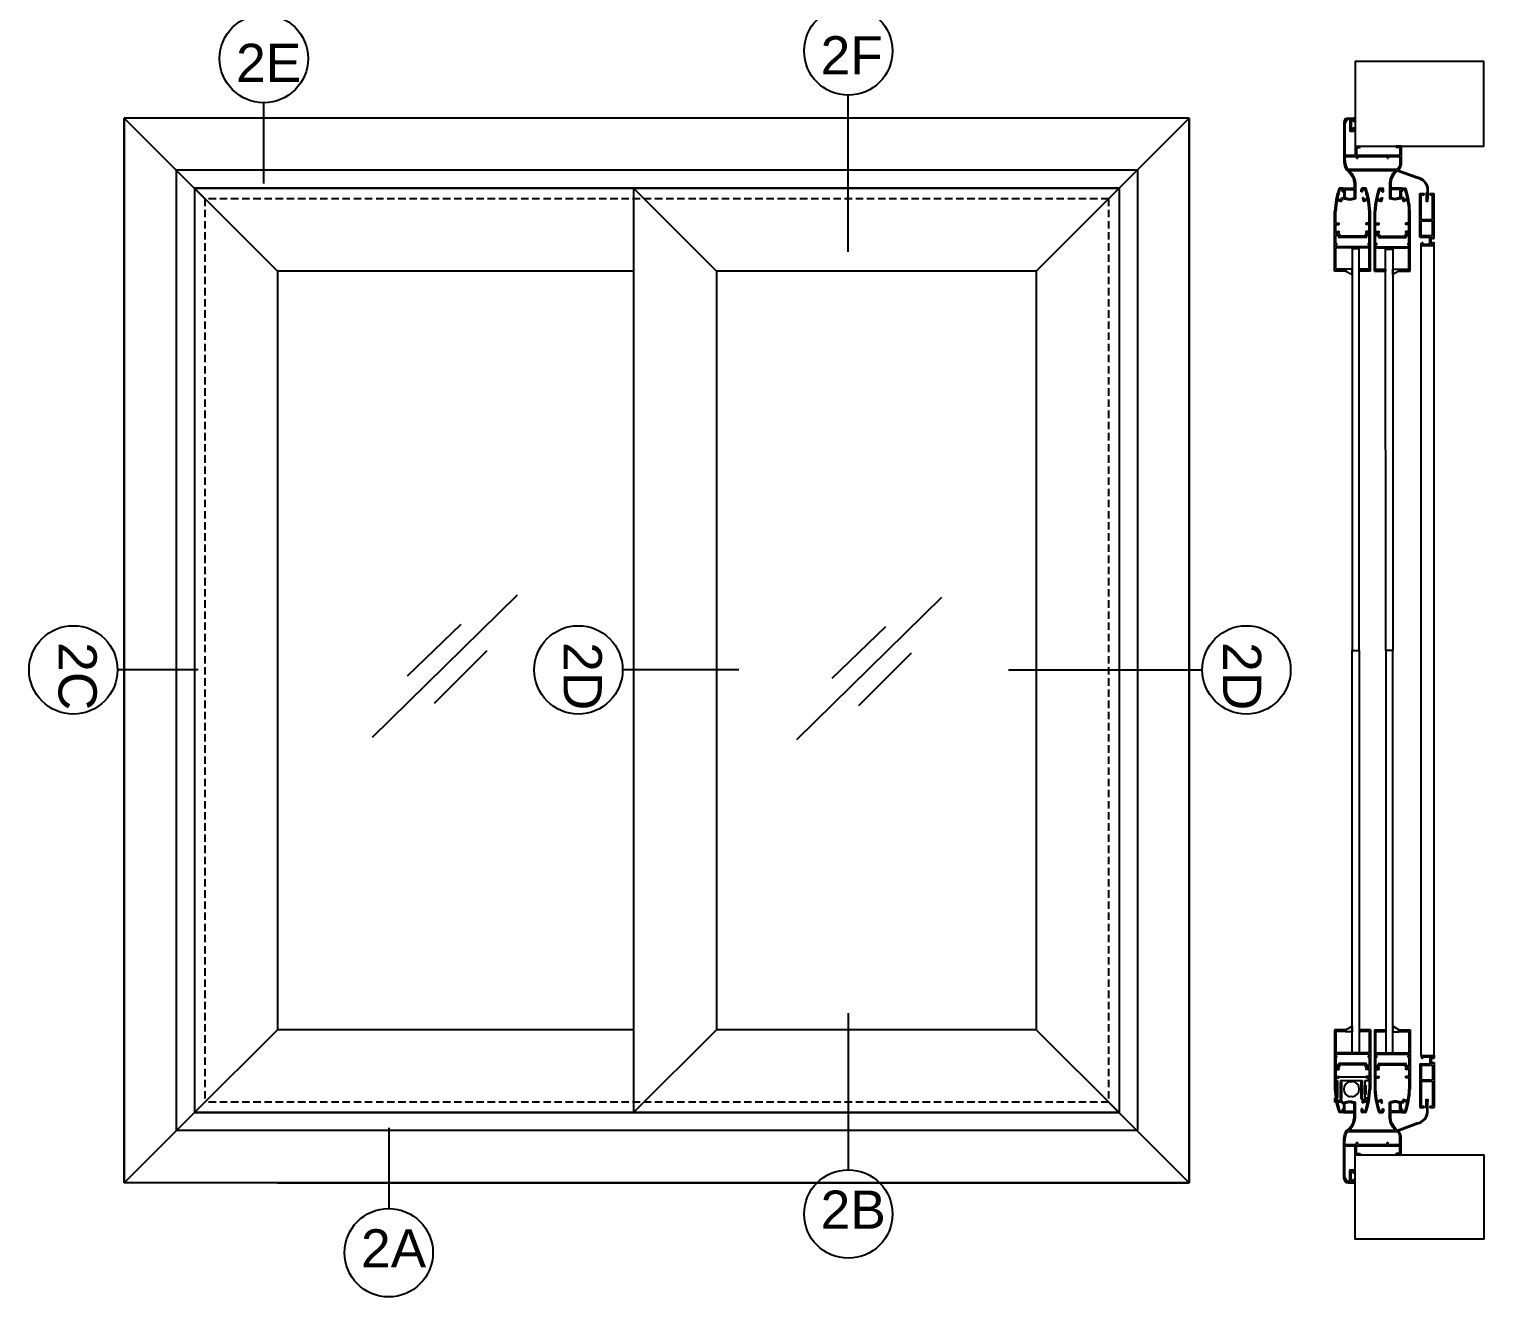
# Model space of a CAD drawing. Header units: millimetres. Extents: x -27371 to -844, y 11365 to 35579.
# Drawn here: x -5038 to -3796, y 16971 to 18053 of the extents above; entities that cross this region are included whole.
import ezdxf

# ---------------------------------------------------------------- set-up
doc = ezdxf.new("R2010")
doc.units = ezdxf.units.MM
doc.linetypes.add('HIDDEN2', pattern=[4.7625, 3.175, -1.5875])
doc.styles.add('Annotative', font='romans.shx')

# ---------------------------------------------------------------- blocks, each defined once
blk = doc.blocks.new('roller')
for p, q in [((-19.9, 19), (-19.9, 22.3)), ((-19.9, 22.3), (9.5, 22.3)), ((-19.9, 19), (-17.4, 19)), ((-17.4, 19), (-17.4, 3.3)), ((-15, 19), (4.2, 19)), ((-15, 19), (-15, 0)), ((4.2, 19), (4.2, 0)), ((6.7, 19), (9.5, 19)), ((6.7, 19), (6.7, 3.3)), ((9.5, 22.3), (9.5, 19)), ((-19.9, 0), (-19.9, 3.3)), ((-17.4, 3.3), (-19.9, 3.3)), ((-15, 0), (-19.9, 0)), ((9.5, 0), (4.2, 0)), ((9.5, 3.3), (6.7, 3.3)), ((9.5, 3.3), (9.5, 0))]:
    blk.add_line(p, q)
for points in [[(-17.4, 14.5), (-18.2, 14.5), (-18.2, 7), (-17.4, 7)], [(-14.9, 17.3), (-14, 17.3), (-14, 3.2), (-14.9, 3.2)], [(4, 17.3), (3.2, 17.3), (3.2, 3.2), (4, 3.2)], [(6.7, 14.5), (7.5, 14.5), (7.5, 7), (6.7, 7)]]:
    blk.add_lwpolyline(points, close=True)
for centre, radius, start, end in [((-5.2, 11.4), 6.85, 99.192, 260.808), ((-5.4, 19.2), 1.42, 229.7147, 312.8915), ((-5.2, 11.4), 6.85, 276.5858, 83.4142), ((-5.4, 3.5), 1.42, 47.1085, 130.2853)]:
    blk.add_arc(centre, radius, start, end)

msp = doc.modelspace()

# ---------------------------------------------------------------- linework, layer by layer
for p, q in [((-4837.74, 17921.48), (-4837.74, 17990.48)), ((-4338.73, 17863.27), (-4338.73, 17996.93)), ((-3905.88, 17953.41), (-3797.2, 17953.41)), ((-4896.94, 17917.46), (-4896.94, 17128.06)), ((-4107.54, 17917.46), (-4896.94, 17917.46)), ((-4896.89, 17917.41), (-4826.19, 17846.71)), ((-4522.07, 17917.46), (-4522.07, 17128.06)), ((-4451.31, 17846.71), (-4522.07, 17917.46)), ((-4107.6, 17917.41), (-4178.3, 17846.71)), ((-4107.54, 17917.46), (-4107.54, 17128.06)), ((-3916.72, 17917.46), (-3919.77, 17917.46)), ((-3917.77, 17916.41), (-3919.01, 17916.41)), ((-3916.82, 17914.31), (-3916.82, 17915.46)), ((-3916.82, 17914.31), (-3915.77, 17914.31)), ((-3915.77, 17914.31), (-3915.77, 17916.51)), ((-3900.73, 17914.31), (-3900.73, 17916.5)), ((-3899.68, 17914.31), (-3900.73, 17914.31)), ((-3896.73, 17917.46), (-3899.77, 17917.46)), ((-3899.68, 17914.31), (-3899.68, 17915.45)), ((-3897.48, 17916.41), (-3898.72, 17916.41)), ((-3885.8, 17917.46), (-3882.76, 17917.46)), ((-3885.05, 17916.41), (-3883.81, 17916.41)), ((-3882.85, 17914.31), (-3882.85, 17915.45)), ((-3882.85, 17914.31), (-3881.8, 17914.31)), ((-3881.8, 17914.31), (-3881.8, 17916.5)), ((-3866.77, 17914.31), (-3866.77, 17916.51)), ((-3865.72, 17914.31), (-3866.77, 17914.31)), ((-3865.81, 17917.46), (-3862.77, 17917.46)), ((-3865.72, 17914.31), (-3865.72, 17915.46)), ((-3864.76, 17916.41), (-3863.52, 17916.41)), ((-3920.28, 17907.03), (-3921.13, 17908.38)), ((-3919.87, 17907.94), (-3920.9, 17909.5)), ((-3920.28, 17907.03), (-3918.38, 17906.42)), ((-3919.87, 17907.94), (-3919.17, 17907.7)), ((-3917.68, 17909.41), (-3917.93, 17908.39)), ((-3917.68, 17909.41), (-3916.66, 17909.17)), ((-3916.66, 17909.17), (-3917.15, 17907.11)), ((-3898.81, 17909.41), (-3899.83, 17909.17)), ((-3899.83, 17909.17), (-3899.34, 17907.11)), ((-3898.81, 17909.41), (-3898.57, 17908.39)), ((-3896.21, 17907.03), (-3898.12, 17906.42)), ((-3896.62, 17907.94), (-3897.33, 17907.7)), ((-3896.62, 17907.94), (-3895.6, 17909.5)), ((-3896.21, 17907.03), (-3895.36, 17908.38)), ((-3886.32, 17907.03), (-3887.17, 17908.38)), ((-3885.91, 17907.94), (-3886.93, 17909.5)), ((-3886.32, 17907.03), (-3884.41, 17906.42)), ((-3885.91, 17907.94), (-3885.2, 17907.7)), ((-3883.72, 17909.41), (-3883.96, 17908.39)), ((-3883.72, 17909.41), (-3882.7, 17909.17)), ((-3882.7, 17909.17), (-3883.19, 17907.11)), ((-3864.85, 17909.41), (-3865.87, 17909.17)), ((-3865.87, 17909.17), (-3865.38, 17907.11)), ((-3864.85, 17909.41), (-3864.6, 17908.39)), ((-3862.25, 17907.03), (-3864.15, 17906.42)), ((-3862.66, 17907.94), (-3863.36, 17907.7)), ((-3862.66, 17907.94), (-3861.63, 17909.5)), ((-3862.25, 17907.03), (-3861.4, 17908.38)), ((-3923.5, 17846.71), (-3923.5, 17897.55)), ((-3922.45, 17887.61), (-3922.45, 17897.53)), ((-3922.45, 17887.61), (-3919.79, 17887.61)), ((-3922.45, 17880.61), (-3922.45, 17886.56)), ((-3922.45, 17886.56), (-3919.8, 17886.56)), ((-3894.05, 17887.61), (-3896.71, 17887.61)), ((-3894.05, 17886.56), (-3896.7, 17886.56)), ((-3894.05, 17887.61), (-3894.05, 17897.53)), ((-3894.05, 17880.61), (-3894.05, 17886.56)), ((-3893, 17846.71), (-3893, 17897.55)), ((-3889.53, 17846.71), (-3889.53, 17897.55)), ((-3888.48, 17887.61), (-3888.48, 17897.53)), ((-3888.48, 17887.61), (-3885.82, 17887.61)), ((-3888.48, 17880.61), (-3888.48, 17886.56)), ((-3888.48, 17886.56), (-3885.83, 17886.56)), ((-3860.08, 17887.61), (-3862.74, 17887.61)), ((-3860.08, 17886.56), (-3862.74, 17886.56)), ((-3860.08, 17887.61), (-3860.08, 17897.53)), ((-3860.08, 17880.61), (-3860.08, 17886.56)), ((-3859.03, 17846.71), (-3859.03, 17897.55)), ((-3922.45, 17880.61), (-3919.79, 17880.61)), ((-3922.45, 17878.56), (-3922.45, 17879.56)), ((-3922.45, 17879.56), (-3919.8, 17879.56)), ((-3919.4, 17878.56), (-3922.45, 17878.56)), ((-3922.45, 17870.18), (-3922.45, 17877.51)), ((-3920.45, 17877.51), (-3922.45, 17877.51)), ((-3920.45, 17877.51), (-3920.45, 17876.47)), ((-3897.01, 17875.51), (-3919.49, 17875.51)), ((-3919.4, 17878.56), (-3919.4, 17877.52)), ((-3898.06, 17876.56), (-3918.44, 17876.56)), ((-3894.05, 17878.56), (-3897.1, 17878.56)), ((-3897.1, 17878.56), (-3897.1, 17877.52)), ((-3894.05, 17880.61), (-3896.71, 17880.61)), ((-3894.05, 17879.56), (-3896.7, 17879.56)), ((-3894.05, 17877.51), (-3896.05, 17877.51)), ((-3894.05, 17877.51), (-3896.05, 17877.51)), ((-3896.05, 17877.51), (-3896.05, 17876.47)), ((-3894.05, 17878.56), (-3894.05, 17879.56)), ((-3894.05, 17870.18), (-3894.05, 17877.51)), ((-3888.48, 17880.61), (-3885.82, 17880.61)), ((-3888.48, 17878.56), (-3888.48, 17879.56)), ((-3888.48, 17879.56), (-3885.83, 17879.56)), ((-3888.48, 17878.56), (-3885.43, 17878.56)), ((-3888.48, 17870.18), (-3888.48, 17877.51)), ((-3888.48, 17877.51), (-3886.48, 17877.51)), ((-3888.48, 17877.51), (-3886.48, 17877.51)), ((-3886.48, 17877.51), (-3886.48, 17876.47)), ((-3885.52, 17875.51), (-3863.04, 17875.51)), ((-3885.43, 17878.56), (-3885.43, 17877.52)), ((-3884.47, 17876.56), (-3864.09, 17876.56)), ((-3863.13, 17878.56), (-3860.08, 17878.56)), ((-3863.13, 17878.56), (-3863.13, 17877.52)), ((-3860.08, 17880.61), (-3862.74, 17880.61)), ((-3860.08, 17879.56), (-3862.74, 17879.56)), ((-3862.08, 17877.51), (-3860.08, 17877.51)), ((-3862.08, 17877.51), (-3862.08, 17876.47)), ((-3860.08, 17878.56), (-3860.08, 17879.56)), ((-3860.08, 17870.18), (-3860.08, 17877.51)), ((-3922.45, 17870.18), (-3921.79, 17870.18)), ((-3922.45, 17867.51), (-3922.45, 17869.13)), ((-3922.45, 17869.13), (-3921.8, 17869.13)), ((-3894.05, 17867.51), (-3922.45, 17867.51)), ((-3922.45, 17848.26), (-3922.45, 17866.46)), ((-3894.05, 17866.46), (-3922.45, 17866.46)), ((-3894.05, 17870.18), (-3894.71, 17870.18)), ((-3894.05, 17869.13), (-3894.7, 17869.13)), ((-3894.05, 17867.51), (-3894.05, 17869.13)), ((-3894.05, 17848.26), (-3894.05, 17866.46)), ((-3888.48, 17870.18), (-3887.82, 17870.18)), ((-3888.48, 17867.51), (-3888.48, 17869.13)), ((-3888.48, 17869.13), (-3887.83, 17869.13)), ((-3888.48, 17867.51), (-3860.08, 17867.51)), ((-3888.48, 17848.26), (-3888.48, 17866.46)), ((-3888.48, 17866.46), (-3860.08, 17866.46)), ((-3860.08, 17870.18), (-3860.74, 17870.18)), ((-3860.08, 17869.13), (-3860.74, 17869.13)), ((-3860.08, 17867.51), (-3860.08, 17869.13)), ((-3860.08, 17848.26), (-3860.08, 17866.46)), ((-4826.19, 17846.71), (-4826.19, 17198.82)), ((-4522.07, 17846.71), (-4826.19, 17846.71)), ((-4451.31, 17846.71), (-4451.31, 17198.82)), ((-4178.3, 17846.71), (-4451.31, 17846.71)), ((-4178.3, 17846.71), (-4178.3, 17198.82)), ((-3913.9, 17846.71), (-3923.5, 17846.71)), ((-3913.9, 17848.26), (-3922.45, 17848.26)), ((-3913.9, 17846.71), (-3913.9, 17848.26)), ((-3902.6, 17846.71), (-3902.6, 17848.26)), ((-3894.05, 17848.26), (-3902.6, 17848.26)), ((-3893, 17846.71), (-3902.6, 17846.71)), ((-3889.53, 17846.71), (-3879.93, 17846.71)), ((-3888.48, 17848.26), (-3879.93, 17848.26)), ((-3879.93, 17846.71), (-3879.93, 17848.26)), ((-3868.63, 17846.71), (-3868.63, 17848.26)), ((-3868.63, 17848.26), (-3860.08, 17848.26)), ((-3868.63, 17846.71), (-3859.03, 17846.71)), ((-4621.54, 17569.86), (-4745.39, 17448.36)), ((-4259.1, 17567.94), (-4382.95, 17446.45)), ((-4714.95, 17501.1), (-4669.16, 17545.18)), ((-4352.51, 17499.18), (-4306.72, 17543.27)), ((-4692.09, 17477.79), (-4647.13, 17522.72)), ((-4329.64, 17475.87), (-4284.68, 17520.81)), ((-4893.7, 17506.17), (-4962.7, 17506.17)), ((-4432.26, 17506.17), (-4531.44, 17506.17)), ((-4202.06, 17506.17), (-4036.51, 17506.17)), ((-4338.73, 17212.87), (-4338.73, 17079.22)), ((-4896.94, 17128.06), (-4826.19, 17198.82)), ((-4522.07, 17198.82), (-4826.19, 17198.82)), ((-4451.31, 17198.82), (-4522.07, 17128.12)), ((-4178.3, 17198.82), (-4451.31, 17198.82)), ((-4178.3, 17198.82), (-4107.6, 17128.12)), ((-3923.5, 17198.82), (-3923.5, 17147.97)), ((-3913.9, 17198.82), (-3923.5, 17198.82)), ((-3922.45, 17197.27), (-3922.45, 17179.06)), ((-3913.9, 17197.27), (-3922.45, 17197.27)), ((-3913.9, 17198.82), (-3913.9, 17197.27)), ((-3902.6, 17198.82), (-3902.6, 17197.27)), ((-3893, 17198.82), (-3902.6, 17198.82)), ((-3894.05, 17197.27), (-3902.6, 17197.27)), ((-3894.05, 17197.27), (-3894.05, 17179.06)), ((-3893, 17198.82), (-3893, 17147.97)), ((-3889.53, 17198.82), (-3889.53, 17147.97)), ((-3889.53, 17198.82), (-3879.93, 17198.82)), ((-3888.48, 17197.27), (-3888.48, 17179.06)), ((-3888.48, 17197.27), (-3879.93, 17197.27)), ((-3879.93, 17198.82), (-3879.93, 17197.27)), ((-3868.63, 17198.82), (-3868.63, 17197.27)), ((-3868.63, 17198.82), (-3859.03, 17198.82)), ((-3868.63, 17197.27), (-3860.08, 17197.27)), ((-3860.08, 17197.27), (-3860.08, 17179.06)), ((-3859.03, 17198.82), (-3859.03, 17147.97)), ((-3894.05, 17179.06), (-3922.45, 17179.06)), ((-3888.48, 17179.06), (-3860.08, 17179.06)), ((-3922.45, 17178.01), (-3922.45, 17176.4)), ((-3894.05, 17178.01), (-3922.45, 17178.01)), ((-3922.45, 17176.4), (-3921.8, 17176.4)), ((-3922.45, 17175.35), (-3922.45, 17168.01)), ((-3922.45, 17175.35), (-3921.79, 17175.35)), ((-3920.45, 17168.01), (-3922.45, 17168.01)), ((-3922.45, 17166.96), (-3922.45, 17165.96)), ((-3919.4, 17166.96), (-3922.45, 17166.96)), ((-3922.45, 17165.96), (-3919.8, 17165.96)), ((-3920.45, 17168.01), (-3920.45, 17169.05)), ((-3897.01, 17170.01), (-3919.49, 17170.01)), ((-3919.4, 17166.96), (-3919.4, 17168)), ((-3898.06, 17168.96), (-3918.44, 17168.96)), ((-3897.1, 17166.96), (-3897.1, 17168)), ((-3894.05, 17166.96), (-3897.1, 17166.96)), ((-3894.05, 17165.96), (-3896.7, 17165.96)), ((-3896.05, 17168.01), (-3896.05, 17169.05)), ((-3894.05, 17168.01), (-3896.05, 17168.01)), ((-3894.05, 17168.01), (-3896.05, 17168.01)), ((-3894.05, 17175.35), (-3894.71, 17175.35)), ((-3894.05, 17176.4), (-3894.7, 17176.4)), ((-3894.05, 17178.01), (-3894.05, 17176.4)), ((-3894.05, 17175.35), (-3894.05, 17168.01)), ((-3894.05, 17166.96), (-3894.05, 17165.96)), ((-3888.48, 17178.01), (-3888.48, 17176.4)), ((-3888.48, 17178.01), (-3860.08, 17178.01)), ((-3888.48, 17176.4), (-3887.83, 17176.4)), ((-3888.48, 17175.35), (-3888.48, 17168.01)), ((-3888.48, 17175.35), (-3887.82, 17175.35)), ((-3888.48, 17168.01), (-3886.48, 17168.01)), ((-3888.48, 17168.01), (-3886.48, 17168.01)), ((-3888.48, 17166.96), (-3888.48, 17165.96)), ((-3888.48, 17166.96), (-3885.43, 17166.96)), ((-3888.48, 17165.96), (-3885.83, 17165.96)), ((-3886.48, 17168.01), (-3886.48, 17169.05)), ((-3885.52, 17170.01), (-3863.04, 17170.01)), ((-3885.43, 17166.96), (-3885.43, 17168)), ((-3884.47, 17168.96), (-3864.09, 17168.96)), ((-3863.13, 17166.96), (-3863.13, 17168)), ((-3863.13, 17166.96), (-3860.08, 17166.96)), ((-3860.08, 17165.96), (-3862.74, 17165.96)), ((-3862.08, 17168.01), (-3862.08, 17169.05)), ((-3862.08, 17168.01), (-3860.08, 17168.01)), ((-3860.08, 17176.4), (-3860.74, 17176.4)), ((-3860.08, 17175.35), (-3860.74, 17175.35)), ((-3860.08, 17178.01), (-3860.08, 17176.4)), ((-3860.08, 17175.35), (-3860.08, 17168.01)), ((-3860.08, 17166.96), (-3860.08, 17165.96)), ((-3922.45, 17164.91), (-3922.45, 17158.96)), ((-3922.45, 17164.91), (-3919.79, 17164.91)), ((-3922.45, 17158.96), (-3919.8, 17158.96)), ((-3922.45, 17157.91), (-3922.45, 17148)), ((-3922.45, 17157.91), (-3919.79, 17157.91)), ((-3894.05, 17164.91), (-3896.71, 17164.91)), ((-3894.05, 17157.91), (-3896.71, 17157.91)), ((-3894.05, 17158.96), (-3896.7, 17158.96)), ((-3894.05, 17164.91), (-3894.05, 17158.96)), ((-3894.05, 17157.91), (-3894.05, 17148)), ((-3888.48, 17164.91), (-3888.48, 17158.96)), ((-3888.48, 17164.91), (-3885.82, 17164.91)), ((-3888.48, 17158.96), (-3885.83, 17158.96)), ((-3888.48, 17157.91), (-3888.48, 17148)), ((-3888.48, 17157.91), (-3885.82, 17157.91)), ((-3860.08, 17164.91), (-3862.74, 17164.91)), ((-3860.08, 17158.96), (-3862.74, 17158.96)), ((-3860.08, 17157.91), (-3862.74, 17157.91)), ((-3860.08, 17164.91), (-3860.08, 17158.96)), ((-3860.08, 17157.91), (-3860.08, 17148)), ((-3920.28, 17138.5), (-3921.13, 17137.14)), ((-3919.87, 17137.59), (-3920.9, 17136.03)), ((-3920.28, 17138.5), (-3918.38, 17139.11)), ((-3919.87, 17137.59), (-3919.17, 17137.82)), ((-3917.77, 17129.11), (-3919.01, 17129.11)), ((-3917.68, 17136.12), (-3917.93, 17137.14)), ((-3917.68, 17136.12), (-3916.66, 17136.36)), ((-3916.66, 17136.36), (-3917.15, 17138.42)), ((-3916.82, 17131.21), (-3916.82, 17130.07)), ((-3916.82, 17131.21), (-3915.77, 17131.21)), ((-3915.77, 17131.21), (-3915.77, 17129.02)), ((-3900.73, 17131.22), (-3900.73, 17129.03)), ((-3899.68, 17131.22), (-3900.73, 17131.22)), ((-3899.83, 17136.36), (-3899.34, 17138.42)), ((-3898.81, 17136.12), (-3899.83, 17136.36)), ((-3899.68, 17131.22), (-3899.68, 17130.08)), ((-3898.81, 17136.12), (-3898.57, 17137.14)), ((-3897.48, 17129.12), (-3898.72, 17129.12)), ((-3896.21, 17138.5), (-3898.12, 17139.11)), ((-3896.62, 17137.59), (-3897.33, 17137.82)), ((-3896.62, 17137.59), (-3895.6, 17136.03)), ((-3896.21, 17138.5), (-3895.36, 17137.14)), ((-3886.32, 17138.5), (-3887.17, 17137.14)), ((-3885.91, 17137.59), (-3886.93, 17136.03)), ((-3886.32, 17138.5), (-3884.41, 17139.11)), ((-3885.91, 17137.59), (-3885.2, 17137.82)), ((-3885.05, 17129.12), (-3883.81, 17129.12)), ((-3883.72, 17136.12), (-3883.96, 17137.14)), ((-3883.72, 17136.12), (-3882.7, 17136.36)), ((-3882.7, 17136.36), (-3883.19, 17138.42)), ((-3882.85, 17131.22), (-3882.85, 17130.08)), ((-3882.85, 17131.22), (-3881.8, 17131.22)), ((-3881.8, 17131.22), (-3881.8, 17129.03)), ((-3866.77, 17131.21), (-3866.77, 17129.02)), ((-3865.72, 17131.21), (-3866.77, 17131.21)), ((-3865.87, 17136.36), (-3865.38, 17138.42)), ((-3864.85, 17136.12), (-3865.87, 17136.36)), ((-3865.72, 17131.21), (-3865.72, 17130.07)), ((-3864.85, 17136.12), (-3864.6, 17137.14)), ((-3864.76, 17129.11), (-3863.52, 17129.11)), ((-3862.25, 17138.5), (-3864.15, 17139.11)), ((-3862.66, 17137.59), (-3863.36, 17137.82)), ((-3862.66, 17137.59), (-3861.63, 17136.03)), ((-3862.25, 17138.5), (-3861.4, 17137.14)), ((-4107.54, 17128.06), (-4896.94, 17128.06)), ((-3916.72, 17128.06), (-3919.77, 17128.06)), ((-3896.73, 17128.07), (-3899.77, 17128.07)), ((-3885.8, 17128.07), (-3882.76, 17128.07)), ((-3865.81, 17128.06), (-3862.77, 17128.06)), ((-4731.11, 17115.15), (-4731.11, 17046.14)), ((-3905.88, 17092.12), (-3797.2, 17092.12))]:
    msp.add_line(p, q)
at = {"color": 5}
for p, q in [((-4047.6, 17977.41), (-4956.89, 17977.41)), ((-4956.89, 17068.15), (-4956.89, 17977.41)), ((-4956.89, 17977.41), (-4956.89, 17068.12)), ((-4047.6, 17977.41), (-4956.89, 17977.41)), ((-4887.99, 17908.51), (-4956.89, 17977.41)), ((-4116.5, 17908.51), (-4047.6, 17977.41)), ((-4047.6, 17068.15), (-4047.6, 17977.41)), ((-4047.6, 17977.41), (-4047.6, 17068.12)), ((-3915.77, 17973.63), (-3915.77, 17942.93)), ((-3911.99, 17977.41), (-3907.48, 17977.41)), ((-3910.89, 17976.31), (-3910.67, 17976.31)), ((-3910.67, 17976.31), (-3910.67, 17967.12)), ((-3909.32, 17976.31), (-3908.83, 17976.31)), ((-3909.32, 17976.31), (-3909.32, 17967.66)), ((-3908.02, 17975.5), (-3908.02, 17974.71)), ((-3908.02, 17974.71), (-3906.67, 17974.71)), ((-3906.67, 17976.6), (-3906.67, 17974.71)), ((-3914.67, 17972.53), (-3914.67, 17945.71)), ((-3909.86, 17966.31), (-3907.48, 17966.31)), ((-3909.32, 17967.66), (-3908.02, 17967.66)), ((-3909.32, 17967.66), (-3908.02, 17967.66)), ((-3908.02, 17967.66), (-3908.02, 17969.01)), ((-3908.02, 17969.01), (-3906.67, 17969.01)), ((-3906.67, 17967.12), (-3906.67, 17969.01)), ((-3905.88, 17953.41), (-3901.79, 17953.41)), ((-3905.88, 17953.41), (-3905.88, 17945.71)), ((-3904.78, 17952.31), (-3901.79, 17952.31)), ((-3904.78, 17952.31), (-3904.78, 17945.71)), ((-3901.79, 17952.31), (-3901.79, 17953.41)), ((-3866.77, 17953.41), (-3870.86, 17953.41)), ((-3870.86, 17953.41), (-3870.86, 17952.31)), ((-3867.87, 17952.31), (-3870.86, 17952.31)), ((-3867.87, 17952.31), (-3867.87, 17945.71)), ((-3866.77, 17953.41), (-3866.77, 17937.51)), ((-3914.67, 17945.71), (-3905.88, 17945.71)), ((-3914.67, 17944.61), (-3904.87, 17944.61)), ((-3914.67, 17944.61), (-3914.67, 17942.54)), ((-3904.87, 17944.61), (-3904.87, 17943.11)), ((-3904.87, 17943.11), (-3903.77, 17943.11)), ((-3904.78, 17945.71), (-3867.87, 17945.71)), ((-3903.77, 17944.61), (-3878.77, 17944.61)), ((-3903.77, 17944.61), (-3903.77, 17943.11)), ((-3878.77, 17944.61), (-3878.77, 17943.11)), ((-3878.77, 17943.11), (-3877.67, 17943.11)), ((-3877.67, 17944.61), (-3867.87, 17944.61)), ((-3877.67, 17944.61), (-3877.67, 17943.11)), ((-3867.87, 17944.61), (-3867.87, 17937.63)), ((-4912.53, 17933.05), (-4912.53, 17113.02)), ((-4912.53, 17933.05), (-4091.96, 17933.05)), ((-4091.96, 17933.05), (-4091.96, 17113.02)), ((-3912.49, 17933.61), (-3870.04, 17933.61)), ((-3911.11, 17932.51), (-3871.42, 17932.51)), ((-4896.89, 17917.41), (-4896.89, 17128.12)), ((-4896.89, 17917.41), (-4107.6, 17917.41)), ((-4107.6, 17917.41), (-4107.6, 17128.12)), ((-3915.77, 17917.41), (-3906.87, 17917.41)), ((-3915.77, 17917.41), (-3915.77, 17908.51)), ((-3914.67, 17916.31), (-3906.87, 17916.31)), ((-3914.67, 17916.31), (-3914.67, 17909.4)), ((-3906.87, 17920.26), (-3906.87, 17917.41)), ((-3906.87, 17916.31), (-3906.87, 17909.39)), ((-3905.77, 17920.25), (-3905.77, 17908.51)), ((-3876.77, 17920.25), (-3876.77, 17908.51)), ((-3876.77, 17920.25), (-3876.77, 17908.51)), ((-3875.67, 17920.26), (-3875.67, 17917.41)), ((-3875.67, 17920.26), (-3875.67, 17917.41)), ((-3866.77, 17917.41), (-3875.67, 17917.41)), ((-3866.77, 17917.41), (-3875.67, 17917.41)), ((-3867.87, 17916.31), (-3875.67, 17916.31)), ((-3875.67, 17916.31), (-3875.67, 17909.39)), ((-3867.87, 17916.31), (-3875.67, 17916.31)), ((-3875.67, 17916.31), (-3875.67, 17909.39)), ((-3867.87, 17916.31), (-3867.87, 17909.4)), ((-3867.87, 17916.31), (-3867.87, 17909.4)), ((-3866.77, 17917.41), (-3866.77, 17908.51)), ((-3866.77, 17917.41), (-3866.77, 17908.51)), ((-3915.77, 17908.51), (-3910.6, 17907.41)), ((-3914.67, 17909.4), (-3910.61, 17908.54)), ((-3910.61, 17908.54), (-3906.87, 17909.39)), ((-3910.6, 17907.41), (-3905.77, 17908.51)), ((-3871.93, 17907.41), (-3876.77, 17908.51)), ((-3871.93, 17907.41), (-3876.77, 17908.51)), ((-3871.92, 17908.54), (-3875.67, 17909.39)), ((-3871.92, 17908.54), (-3875.67, 17909.39)), ((-3866.77, 17908.51), (-3871.93, 17907.41)), ((-3866.77, 17908.51), (-3871.93, 17907.41)), ((-3867.87, 17909.4), (-3871.92, 17908.54)), ((-3867.87, 17909.4), (-3871.92, 17908.54)), ((-4887.99, 17137.02), (-4956.89, 17068.15)), ((-4116.5, 17137.02), (-4047.6, 17068.12)), ((-3915.77, 17137.02), (-3910.6, 17138.12)), ((-3915.77, 17128.12), (-3915.77, 17137.02)), ((-3914.67, 17136.13), (-3910.61, 17136.99)), ((-3914.67, 17129.22), (-3914.67, 17136.13)), ((-3914.67, 17129.22), (-3906.87, 17129.22)), ((-3910.61, 17136.99), (-3906.87, 17136.14)), ((-3910.6, 17138.12), (-3905.77, 17137.02)), ((-3906.87, 17129.22), (-3906.87, 17136.14)), ((-3905.77, 17125.27), (-3905.77, 17137.02)), ((-3871.93, 17138.12), (-3876.77, 17137.02)), ((-3871.93, 17138.12), (-3876.77, 17137.02)), ((-3876.77, 17125.27), (-3876.77, 17137.02)), ((-3876.77, 17125.27), (-3876.77, 17137.02)), ((-3871.92, 17136.99), (-3875.67, 17136.14)), ((-3871.92, 17136.99), (-3875.67, 17136.14)), ((-3875.67, 17129.22), (-3875.67, 17136.14)), ((-3875.67, 17129.22), (-3875.67, 17136.14)), ((-3867.87, 17129.22), (-3875.67, 17129.22)), ((-3867.87, 17129.22), (-3875.67, 17129.22)), ((-3866.77, 17137.02), (-3871.93, 17138.12)), ((-3866.77, 17137.02), (-3871.93, 17138.12)), ((-3867.87, 17136.13), (-3871.92, 17136.99)), ((-3867.87, 17136.13), (-3871.92, 17136.99)), ((-3867.87, 17129.22), (-3867.87, 17136.13)), ((-3867.87, 17129.22), (-3867.87, 17136.13)), ((-3866.77, 17128.12), (-3866.77, 17137.02)), ((-3866.77, 17128.12), (-3866.77, 17137.02)), ((-4896.89, 17128.12), (-4107.6, 17128.12)), ((-3915.77, 17128.12), (-3906.87, 17128.12)), ((-3906.87, 17125.26), (-3906.87, 17128.12)), ((-3866.77, 17128.12), (-3875.67, 17128.12)), ((-3875.67, 17125.26), (-3875.67, 17128.12)), ((-3866.77, 17128.12), (-3875.67, 17128.12)), ((-3875.67, 17125.26), (-3875.67, 17128.12)), ((-4912.53, 17113.02), (-4091.96, 17113.02)), ((-3912.49, 17111.92), (-3870.04, 17111.92)), ((-3911.11, 17113.02), (-3871.42, 17113.02)), ((-3867.87, 17100.92), (-3867.87, 17107.89)), ((-3866.77, 17092.12), (-3866.77, 17108.01)), ((-3915.77, 17071.89), (-3915.77, 17102.6)), ((-3914.67, 17100.92), (-3914.67, 17102.99)), ((-3914.67, 17100.92), (-3904.87, 17100.92)), ((-3914.67, 17099.82), (-3905.88, 17099.82)), ((-3914.67, 17072.99), (-3914.67, 17099.82)), ((-3905.88, 17092.12), (-3905.88, 17099.82)), ((-3905.88, 17092.12), (-3901.79, 17092.12)), ((-3904.87, 17102.42), (-3903.77, 17102.42)), ((-3904.87, 17100.92), (-3904.87, 17102.42)), ((-3904.78, 17099.82), (-3867.87, 17099.82)), ((-3904.78, 17093.22), (-3904.78, 17099.82)), ((-3904.78, 17093.22), (-3901.79, 17093.22)), ((-3903.77, 17100.92), (-3903.77, 17102.42)), ((-3903.77, 17100.92), (-3878.77, 17100.92)), ((-3901.79, 17093.22), (-3901.79, 17092.12)), ((-3878.77, 17102.42), (-3877.67, 17102.42)), ((-3878.77, 17100.92), (-3878.77, 17102.42)), ((-3877.67, 17100.92), (-3877.67, 17102.42)), ((-3877.67, 17100.92), (-3867.87, 17100.92)), ((-3867.87, 17093.22), (-3870.86, 17093.22)), ((-3870.86, 17092.12), (-3870.86, 17093.22)), ((-3866.77, 17092.12), (-3870.86, 17092.12)), ((-3867.87, 17093.22), (-3867.87, 17099.82)), ((-3909.86, 17079.22), (-3907.48, 17079.22)), ((-4178.28, 17068.15), (-4956.89, 17068.15)), ((-4047.6, 17068.12), (-4956.89, 17068.12)), ((-4887.99, 17068.15), (-4887.99, 17068.12)), ((-4826.21, 17068.15), (-4047.6, 17068.15)), ((-4116.5, 17068.15), (-4116.5, 17068.12)), ((-3911.99, 17068.12), (-3907.48, 17068.12)), ((-3910.89, 17069.22), (-3910.67, 17069.22)), ((-3910.67, 17069.22), (-3910.67, 17078.41)), ((-3909.32, 17069.22), (-3909.32, 17077.87)), ((-3909.32, 17077.87), (-3908.02, 17077.87)), ((-3909.32, 17077.87), (-3908.02, 17077.87)), ((-3909.32, 17069.22), (-3908.83, 17069.22)), ((-3908.02, 17077.87), (-3908.02, 17076.52)), ((-3908.02, 17076.52), (-3906.67, 17076.52)), ((-3908.02, 17070.03), (-3908.02, 17070.82)), ((-3908.02, 17070.82), (-3906.67, 17070.82)), ((-3906.67, 17078.41), (-3906.67, 17076.52)), ((-3906.67, 17068.93), (-3906.67, 17070.82))]:
    msp.add_line(p, q, dxfattribs=at)
at = {"color": 2}
for p, q in [((-3850.73, 17913.08), (-3847.13, 17913.08)), ((-3850.73, 17875.78), (-3850.73, 17913.08)), ((-3849.53, 17911.88), (-3847.13, 17911.88)), ((-3849.53, 17890.68), (-3849.53, 17911.88)), ((-3847.13, 17911.88), (-3847.13, 17913.08)), ((-3842.23, 17913.08), (-3838.63, 17913.08)), ((-3842.23, 17911.88), (-3842.23, 17913.08)), ((-3842.23, 17911.88), (-3839.83, 17911.88)), ((-3839.83, 17890.68), (-3839.83, 17911.88)), ((-3838.63, 17874.58), (-3838.63, 17913.08)), ((-3849.53, 17890.68), (-3839.83, 17890.68)), ((-3849.53, 17889.48), (-3839.83, 17889.48)), ((-3849.53, 17876.98), (-3849.53, 17889.48)), ((-3839.83, 17876.98), (-3839.83, 17889.48)), ((-3850.73, 17875.78), (-3842.23, 17875.78)), ((-3849.53, 17876.98), (-3839.83, 17876.98)), ((-3842.23, 17869.78), (-3842.23, 17875.78)), ((-3841.03, 17869.78), (-3841.03, 17875.78)), ((-3841.03, 17875.78), (-3839.83, 17875.78)), ((-3839.83, 17874.58), (-3839.83, 17875.78)), ((-3839.83, 17874.58), (-3838.63, 17874.58)), ((-3849.53, 17869.78), (-3849.12, 17870.8)), ((-3849.53, 17868.58), (-3849.53, 17869.78)), ((-3849.53, 17868.58), (-3838.63, 17868.58)), ((-3849.53, 17176.95), (-3849.53, 17868.58)), ((-3848.51, 17870.98), (-3848.33, 17870.98)), ((-3848.33, 17869.78), (-3848.33, 17870.98)), ((-3848.33, 17869.78), (-3842.23, 17869.78)), ((-3841.03, 17869.78), (-3839.83, 17869.78)), ((-3839.83, 17870.98), (-3838.63, 17870.98)), ((-3839.83, 17869.78), (-3839.83, 17870.98)), ((-3838.63, 17868.58), (-3838.63, 17870.98)), ((-3838.63, 17176.95), (-3838.63, 17868.58)), ((-3850.73, 17169.75), (-3850.73, 17132.45)), ((-3850.73, 17169.75), (-3842.23, 17169.75)), ((-3849.53, 17176.95), (-3838.63, 17176.95)), ((-3849.53, 17176.95), (-3849.53, 17175.75)), ((-3849.53, 17175.75), (-3849.12, 17174.73)), ((-3849.53, 17168.55), (-3849.53, 17156.05)), ((-3849.53, 17168.55), (-3839.83, 17168.55)), ((-3848.51, 17174.55), (-3848.33, 17174.55)), ((-3848.33, 17175.75), (-3842.23, 17175.75)), ((-3848.33, 17175.75), (-3848.33, 17174.55)), ((-3842.23, 17175.75), (-3842.23, 17169.75)), ((-3841.03, 17175.75), (-3839.83, 17175.75)), ((-3841.03, 17175.75), (-3841.03, 17169.75)), ((-3841.03, 17169.75), (-3839.83, 17169.75)), ((-3839.83, 17175.75), (-3839.83, 17174.55)), ((-3839.83, 17174.55), (-3838.63, 17174.55)), ((-3839.83, 17170.95), (-3839.83, 17169.75)), ((-3839.83, 17170.95), (-3838.63, 17170.95)), ((-3839.83, 17168.55), (-3839.83, 17156.05)), ((-3838.63, 17176.95), (-3838.63, 17174.55)), ((-3838.63, 17170.95), (-3838.63, 17132.45)), ((-3849.53, 17156.05), (-3839.83, 17156.05)), ((-3849.53, 17154.85), (-3839.83, 17154.85)), ((-3849.53, 17154.85), (-3849.53, 17133.65)), ((-3839.83, 17154.85), (-3839.83, 17133.65)), ((-3850.73, 17132.45), (-3847.13, 17132.45)), ((-3849.53, 17133.65), (-3847.13, 17133.65)), ((-3847.13, 17133.65), (-3847.13, 17132.45)), ((-3842.23, 17133.65), (-3839.83, 17133.65)), ((-3842.23, 17133.65), (-3842.23, 17132.45)), ((-3842.23, 17132.45), (-3838.63, 17132.45))]:
    msp.add_line(p, q, dxfattribs=at)
at = {"color": 5, "linetype": 'HIDDEN2', "ltscale": 2}
for p, q in [((-4116.5, 17908.51), (-4887.99, 17908.51)), ((-4887.99, 17908.51), (-4887.99, 17137.02)), ((-4116.5, 17908.51), (-4116.5, 17137.02)), ((-4116.5, 17137.02), (-4887.99, 17137.02))]:
    msp.add_line(p, q, dxfattribs=at)
for points in [[(-3905.88, 17953.41), (-3796.07, 17953.41), (-3796.07, 18025.67), (-3905.88, 18025.67)], [(-3905.88, 17092.12), (-3796.07, 17092.12), (-3796.07, 17019.86), (-3905.88, 17019.86)]]:
    msp.add_lwpolyline(points, close=True)
at = {"color": 5}
for points in [[(-3915.77, 17942.93, 0.1483429), (-3913.61, 17933.05, -0.2584575), (-3906.87, 17920.26)], [(-3914.67, 17942.54, 0.1301582), (-3912.88, 17933.88, -0.0075144), (-3912.49, 17933.61, -0.0075144)], [(-3867.87, 17937.63, -0.109908), (-3869.65, 17933.88, 0.0075144), (-3870.04, 17933.61, 0.0075144)], [(-3866.77, 17937.51, -0.1173308), (-3868.9, 17933.06, 0.0049209), (-3869.14, 17932.9, 0.0049209)], [(-3911.11, 17932.51, -0.2189096), (-3905.77, 17920.24)], [(-3871.42, 17932.51, 0.2189096), (-3876.77, 17920.24)], [(-3869.87, 17932.37, 0.2376397), (-3875.67, 17920.26)], [(-3869.87, 17932.37), (-3853.35, 17926.32, -0.3972921), (-3844.55, 17915.32), (-3844.55, 17913.75)], [(-3869.14, 17932.9), (-3853.16, 17927.05, -0.3942325), (-3843.8, 17915.29), (-3843.8, 17908.2)], [(-3869.87, 17113.16), (-3853.35, 17119.21, 0.3972921), (-3844.55, 17130.21), (-3844.55, 17131.77)], [(-3869.14, 17112.63), (-3853.16, 17118.48, 0.3942325), (-3843.8, 17130.24), (-3843.8, 17137.33)], [(-3915.77, 17102.6, -0.1483429), (-3913.61, 17112.48, 0.2584575), (-3906.87, 17125.26)], [(-3911.11, 17113.02, 0.2189096), (-3905.77, 17125.29)], [(-3871.42, 17113.02, -0.2189096), (-3876.77, 17125.29)], [(-3869.87, 17113.16, -0.2376397), (-3875.67, 17125.26)], [(-3914.67, 17102.99, -0.1301582), (-3912.88, 17111.64, 0.0075144), (-3912.49, 17111.92, 0.0075144)], [(-3867.87, 17107.89, 0.109908), (-3869.65, 17111.64, -0.0075144), (-3870.04, 17111.92, -0.0075144)], [(-3866.77, 17108.01, 0.1173308), (-3868.9, 17112.47, -0.0049209), (-3869.14, 17112.63, -0.0049209)]]:
    msp.add_lwpolyline(points, format="xyb", dxfattribs=at)
for points in [[(-3844.55, 17913.75), (-3845.34, 17913.27), (-3845.34, 17906.32), (-3843.97, 17906.32), (-3843.8, 17908.2)], [(-3844.55, 17131.77), (-3845.34, 17132.26), (-3845.34, 17139.21), (-3843.97, 17139.21), (-3843.8, 17137.33)]]:
    msp.add_lwpolyline(points, dxfattribs=at)
at = {"color": 3}
for points in [[(-3902.6, 17865.68), (-3908.6, 17865.68), (-3908.6, 17522.76), (-3902.6, 17522.76)], [(-3879.94, 17865.35), (-3873.94, 17865.35), (-3873.93, 17522.76), (-3879.93, 17522.76)], [(-3902.6, 17179.06), (-3908.6, 17179.06), (-3908.6, 17522.76), (-3902.6, 17522.76)], [(-3879.93, 17179.06), (-3873.93, 17179.06), (-3873.93, 17522.76), (-3879.93, 17522.76)]]:
    msp.add_lwpolyline(points, close=True, dxfattribs=at)
at = {"color": 1}
for points in [[(-3913.9, 17846.71), (-3908.6, 17843.71), (-3908.6, 17848.45), (-3913.9, 17848.45), (-3913.9, 17846.71)], [(-3868.63, 17846.71), (-3873.93, 17843.71), (-3873.93, 17848.45), (-3868.63, 17848.45), (-3868.63, 17846.71)], [(-3913.9, 17198.82), (-3908.6, 17201.82), (-3908.6, 17197.07), (-3913.9, 17197.07), (-3913.9, 17198.82)], [(-3868.63, 17198.82), (-3873.93, 17201.82), (-3873.93, 17197.07), (-3868.63, 17197.07), (-3868.63, 17198.82)]]:
    msp.add_lwpolyline(points, dxfattribs=at)
for centre in [(-4837.74, 18028.2), (-4338.73, 18034.65), (-5000.43, 17506.17), (-4569.16, 17506.17), (-3998.79, 17506.17), (-4338.73, 17041.49), (-4731.11, 17008.42)]:
    msp.add_circle(centre, 37.73)
at = {"color": 5}
for centre, radius, start, end in [((-3911.99, 17973.63), 3.78, 90, 180), ((-3910.89, 17972.53), 3.78, 90, 180), ((-3908.83, 17975.5), 0.808, 0, 90), ((-3907.48, 17976.6), 0.808, 0, 90), ((-3909.86, 17967.12), 0.808, 180, 270), ((-3907.48, 17967.12), 0.808, 270, 0), ((-3909.86, 17078.41), 0.808, 90, 180), ((-3907.48, 17078.41), 0.808, 0, 90), ((-3911.99, 17071.89), 3.78, 180, 270), ((-3910.89, 17072.99), 3.78, 180, 270), ((-3908.83, 17070.03), 0.808, 270, 0), ((-3907.48, 17068.93), 0.808, 270, 360)]:
    msp.add_arc(centre, radius, start, end, dxfattribs=at)
for centre, radius, start, end in [((-3852.54, 17894.56), 71.02, 161.18374, 177.58161), ((-3852.54, 17894.56), 69.97, 161.798, 167.67325), ((-3917.77, 17915.46), 0.959, 0, 90), ((-3916.72, 17916.51), 0.959, 0, 90), ((-3899.77, 17916.5), 0.959, 90, 180), ((-3898.72, 17915.45), 0.959, 90, 180), ((-3963.95, 17894.56), 69.97, 12.32675, 18.19849), ((-3963.95, 17894.56), 71.02, 2.41839, 18.81279), ((-3818.58, 17894.56), 71.02, 161.18721, 177.58161), ((-3818.58, 17894.56), 69.97, 161.80151, 167.67325), ((-3883.81, 17915.45), 0.959, 0, 90), ((-3882.76, 17916.5), 0.959, 0, 90), ((-3865.81, 17916.51), 0.959, 90, 180), ((-3864.76, 17915.46), 0.959, 90, 180), ((-3929.99, 17894.56), 69.97, 12.32675, 18.202), ((-3929.99, 17894.56), 71.02, 2.41839, 18.81626), ((-3852.54, 17894.56), 69.97, 168.60435, 177.58161), ((-3918.86, 17908.61), 0.959, 251.30364, 346.61447), ((-3918.09, 17907.33), 0.959, 252.2413, 346.61447), ((-3898.41, 17907.33), 0.959, 193.38553, 287.7587), ((-3897.63, 17908.61), 0.959, 193.38553, 288.69636), ((-3963.95, 17894.56), 69.97, 2.41839, 11.39565), ((-3818.58, 17894.56), 69.97, 168.60435, 177.58161), ((-3884.9, 17908.61), 0.959, 251.30364, 346.61447), ((-3884.12, 17907.33), 0.959, 252.2413, 346.61447), ((-3864.44, 17907.33), 0.959, 193.38553, 287.7587), ((-3863.67, 17908.61), 0.959, 193.38553, 288.69636), ((-3929.99, 17894.56), 69.97, 2.41839, 11.39565), ((-3920.12, 17887.09), 0.618, 301.41204, 57.85312), ((-3896.38, 17887.09), 0.618, 122.14688, 238.58796), ((-3886.15, 17887.09), 0.618, 301.41204, 57.85312), ((-3862.41, 17887.09), 0.618, 122.14688, 238.58796), ((-3919.49, 17876.47), 0.959, 180, 270), ((-3920.12, 17880.09), 0.618, 301.41204, 57.85312), ((-3918.44, 17877.52), 0.959, 180, 270), ((-3898.06, 17877.52), 0.959, 270, 0), ((-3897.01, 17876.47), 0.959, 270, 0), ((-3896.38, 17880.09), 0.618, 122.14688, 238.58796), ((-3885.52, 17876.47), 0.959, 180, 270), ((-3886.15, 17880.09), 0.618, 301.41204, 57.85312), ((-3884.47, 17877.52), 0.959, 180, 270), ((-3864.09, 17877.52), 0.959, 270, 0), ((-3863.04, 17876.47), 0.959, 270, 0), ((-3862.41, 17880.09), 0.618, 122.14688, 238.58796), ((-3922.12, 17869.65), 0.618, 301.41204, 57.85312), ((-3894.38, 17869.65), 0.618, 122.14688, 238.58796), ((-3888.15, 17869.65), 0.618, 301.41204, 57.85312), ((-3860.41, 17869.65), 0.618, 122.14688, 238.58796), ((-3922.12, 17175.88), 0.618, 302.14688, 58.58796), ((-3919.49, 17169.05), 0.959, 90, 180), ((-3920.12, 17165.44), 0.618, 302.14688, 58.58796), ((-3918.44, 17168), 0.959, 90, 180), ((-3898.06, 17168), 0.959, 0, 90), ((-3897.01, 17169.05), 0.959, 0, 90), ((-3896.38, 17165.44), 0.618, 121.41204, 237.85312), ((-3894.38, 17175.88), 0.618, 121.41204, 237.85312), ((-3888.15, 17175.88), 0.618, 302.14688, 58.58796), ((-3885.52, 17169.05), 0.959, 90, 180), ((-3886.15, 17165.44), 0.618, 302.14688, 58.58796), ((-3884.47, 17168), 0.959, 90, 180), ((-3864.09, 17168), 0.959, 0, 90), ((-3863.04, 17169.05), 0.959, 0, 90), ((-3862.41, 17165.44), 0.618, 121.41204, 237.85312), ((-3860.41, 17175.88), 0.618, 121.41204, 237.85312), ((-3920.12, 17158.44), 0.618, 302.14688, 58.58796), ((-3896.38, 17158.44), 0.618, 121.41204, 237.85312), ((-3886.15, 17158.44), 0.618, 302.14688, 58.58796), ((-3862.41, 17158.44), 0.618, 121.41204, 237.85312), ((-3852.54, 17150.97), 71.02, 182.41839, 198.81626), ((-3852.54, 17150.97), 69.97, 182.41839, 191.39565), ((-3963.95, 17150.97), 71.02, 341.18721, 357.58161), ((-3963.95, 17150.97), 69.97, 348.60435, 357.58161), ((-3818.58, 17150.97), 71.02, 182.41839, 198.81279), ((-3818.58, 17150.97), 69.97, 182.41839, 191.39565), ((-3929.99, 17150.97), 71.02, 341.18374, 357.58161), ((-3929.99, 17150.97), 69.97, 348.60435, 357.58161), ((-3852.54, 17150.97), 69.97, 192.32675, 198.202), ((-3918.86, 17136.92), 0.959, 13.38553, 108.69636), ((-3918.09, 17138.2), 0.959, 13.38553, 107.7587), ((-3917.77, 17130.07), 0.959, 270, 360), ((-3916.72, 17129.02), 0.959, 270, 0), ((-3899.77, 17129.03), 0.959, 180, 270), ((-3898.72, 17130.08), 0.959, 180, 270), ((-3898.41, 17138.2), 0.959, 72.2413, 166.61447), ((-3897.63, 17136.92), 0.959, 71.30364, 166.61447), ((-3963.95, 17150.97), 69.97, 341.80151, 347.67325), ((-3818.58, 17150.97), 69.97, 192.32675, 198.19849), ((-3884.9, 17136.92), 0.959, 13.38553, 108.69636), ((-3884.12, 17138.2), 0.959, 13.38553, 107.7587), ((-3883.81, 17130.08), 0.959, 270, 360), ((-3882.76, 17129.03), 0.959, 270, 0), ((-3865.81, 17129.02), 0.959, 180, 270), ((-3864.76, 17130.07), 0.959, 180, 270), ((-3864.44, 17138.2), 0.959, 72.2413, 166.61447), ((-3863.67, 17136.92), 0.959, 71.30364, 166.61447), ((-3929.99, 17150.97), 69.97, 341.798, 347.67325)]:
    msp.add_arc(centre, radius, start, end)
at = {"color": 2}
for centre, start, end in [((-3848.53, 17869.89), 89.33569, 123.11715), ((-3848.53, 17175.64), 236.88285, 270.66431)]:
    msp.add_arc(centre, 1.09, start, end, dxfattribs=at)

# ---------------------------------------------------------------- block references
at = {"xscale": 0.9673056280801089, "yscale": 0.9673056280801089, "zscale": 0.9673056280801089}
msp.add_blockref('roller', (-3904.13, 17137.12), dxfattribs=at)

# ---------------------------------------------------------------- texts
at = {"char_height": 32.6123, "style": 'Annotative'}
for s, insert, width, attachment_point in [('{\\f@Arial Unicode MS|b0|i0|c0|p34;2F}', (-4362.4, 18014.64), 32.6123, 7), ('{\\f@Arial Unicode MS|b0|i0|c0|p34;2E}', (-4861.41, 18008.19), 0.5113, 7), ('{\\f@Arial Unicode MS|b0|i0|c0|p34;2B}', (-4362.4, 17061.5), 32.6123, 1), ('{\\f@Arial Unicode MS|b0|i0|c0|p34;2A}', (-4754.78, 17028.43), 0.5113, 1)]:
    msp.add_mtext(s, dxfattribs=dict(at, insert=insert, width=width, attachment_point=attachment_point))
at = {"char_height": 32.6123, "rotation": 270, "style": 'Annotative'}
for s, insert, width, attachment_point in [('{\\f@Arial Unicode MS|b0|i0|c0|p34;2C}', (-4980.42, 17529.83), 0.5113, 1), ('{\\f@Arial Unicode MS|b0|i0|c0|p34;2D}', (-4549.15, 17529.83), 32.6123, 1), ('{\\f@Arial Unicode MS|b0|i0|c0|p34;2D}', (-4018.8, 17529.83), 0.5113, 7)]:
    msp.add_mtext(s, dxfattribs=dict(at, insert=insert, width=width, attachment_point=attachment_point))

doc.saveas('drawing.dxf')
